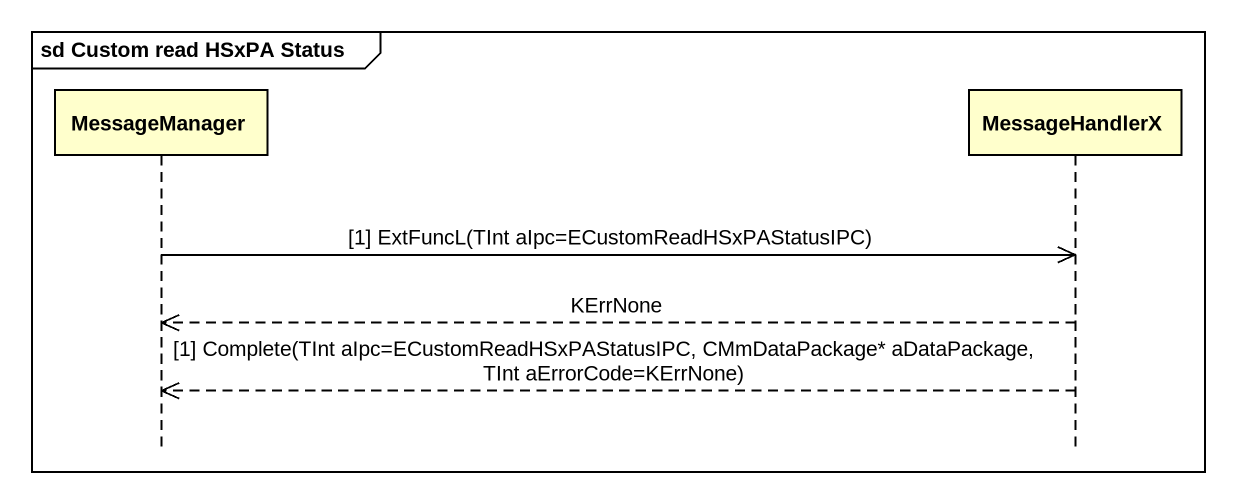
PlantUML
@startuml
mainframe sd Custom read HSxPA Status
hide footbox
participant MessageManager
participant MessageHandlerX

MessageManager ->> MessageHandlerX : [1] ExtFuncL(TInt aIpc=ECustomReadHSxPAStatusIPC)
MessageHandlerX -->> MessageManager : KErrNone
MessageHandlerX -->> MessageManager : [1] Complete(TInt aIpc=ECustomReadHSxPAStatusIPC, CMmDataPackage* aDataPackage, TInt aErrorCode=KErrNone)
@enduml
